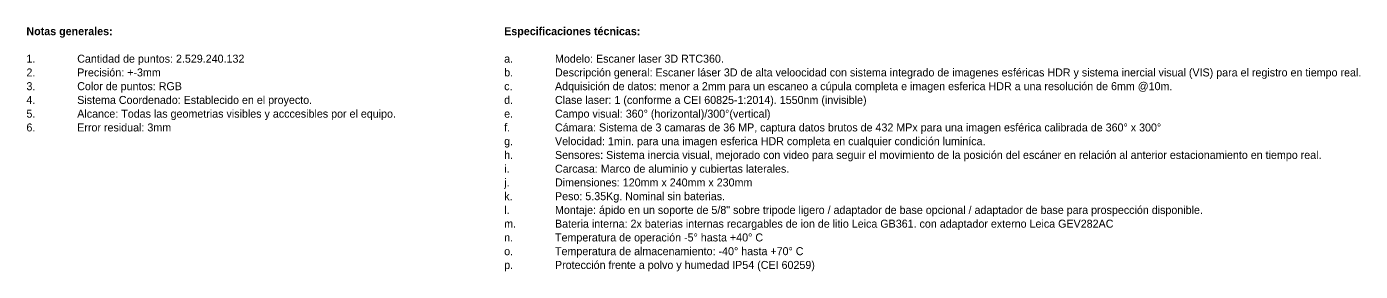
# Model space of a CAD drawing. Header units: centimetres. Extents: x -6751 to 18508, y -134 to 1674.
# Drawn here: x 16841 to 18508, y -134 to 172 of the extents above; entities that cross this region are included whole.
import ezdxf

# ---------------------------------------------------------------- set-up
doc = ezdxf.new("R2010")
doc.units = ezdxf.units.CM
doc.layers.add('G-ANNO-TEXT', color=7, linetype='Continuous', lineweight=9)
doc.styles.add('Century Gothic_4', font='GOTHIC.TTF', dxfattribs={"height": 10})
doc.styles.add('Century Gothic_B', font='GOTHICB.TTF', dxfattribs={"height": 10})

msp = doc.modelspace()

# ---------------------------------------------------------------- texts
at = {"layer": 'G-ANNO-TEXT', "char_height": 10, "attachment_point": 1}
for s, insert, width, style in [('Notas generales:', (16840.463, 171.727), 141.49784, 'Century Gothic_B'), ('Especificaciones técnicas:', (17437.645, 171.727), 222.86912, 'Century Gothic_B'), ('1.', (16840.463, 137.332), 76.96958, 'Century Gothic_4'), ('Cantidad de puntos: 2.529.240.132', (16903.963, 137.332), 287.40497, 'Century Gothic_4'), ('a.', (17437.645, 137.332), 76.96958, 'Century Gothic_4'), ('Modelo: Escaner laser 3D RTC360.', (17501.145, 137.332), 280.59062, 'Century Gothic_4'), ('2.', (16840.463, 120.134), 76.96958, 'Century Gothic_4'), ('Precisión: +-3mm', (16903.963, 120.134), 141.097, 'Century Gothic_4'), ('b.', (17437.645, 120.134), 76.96958, 'Century Gothic_4'), ('Descripción general: Escaner láser 3D de alta veloocidad con sistema integrado de imagenes esféricas HDR y sistema inercial visual (VIS) para el registro en tiempo real.', (17501.145, 120.134), 1407.36241, 'Century Gothic_4'), ('3.', (16840.463, 102.936), 76.96958, 'Century Gothic_4'), ('Color de puntos: RGB', (16903.963, 102.936), 178.37547, 'Century Gothic_4'), ('c.', (17437.645, 102.936), 76.96958, 'Century Gothic_4'), ('Adquisición de datos: menor a 2mm para un escaneo a cúpula completa e imagen esferica HDR a una resolución de 6mm @10m.', (17501.145, 102.936), 1094.30344, 'Century Gothic_4'), ('4.', (16840.463, 85.738), 76.96958, 'Century Gothic_4'), ('Sistema Coordenado: Establecido en el proyecto.', (16903.963, 85.738), 416.47666, 'Century Gothic_4'), ('d.', (17437.645, 85.738), 76.96958, 'Century Gothic_4'), ('Clase laser: 1 (conforme a CEI 60825-1:2014). 1550nm (invisible)', (17501.145, 85.738), 525.907, 'Century Gothic_4'), ('5.', (16840.463, 68.54), 76.96958, 'Century Gothic_4'), ('Alcance: Todas las geometrias visibles y acccesibles por el equipo.', (16903.963, 68.54), 557.9745, 'Century Gothic_4'), ('Campo visual: 360° (horizontal)/300°(vertical)', (17501.145, 68.54), 376.79312, 'Century Gothic_4'), ('6.', (16840.463, 51.342), 76.96958, 'Century Gothic_4'), ('Error residual: 3mm', (16903.963, 51.342), 156.72991, 'Century Gothic_4'), ('f.', (17437.645, 51.342), 76.96958, 'Century Gothic_4'), ('e.', (17437.645, 68.54), 76.96958, 'Century Gothic_4'), ('Cámara: Sistema de 3 camaras de 36 MP, captura datos brutos de 432 MPx para una imagen esférica calibrada de 360° x 300°', (17501.145, 51.342), 1064.641, 'Century Gothic_4'), ('Velocidad: 1min. para una imagen esferica HDR completa en cualquier condición luminíca.', (17501.145, 34.144), 771.22337, 'Century Gothic_4'), ('g.', (17437.645, 34.144), 76.96958, 'Century Gothic_4'), ('h.', (17437.645, 16.946), 76.96958, 'Century Gothic_4'), ('Sensores: Sistema inercia visual, mejorado con video para seguir el movimiento de la posición del escáner en relación al anterior estacionamiento en tiempo real. ', (17501.145, 16.946), 1360.46369, 'Century Gothic_4'), ('i.', (17437.645, -0.252), 76.96958, 'Century Gothic_4'), ('Carcasa: Marco de aluminio y cubiertas laterales.', (17501.145, -0.252), 416.47666, 'Century Gothic_4'), ('j.', (17437.645, -17.45), 76.96958, 'Century Gothic_4'), ('Dimensiones: 120mm x 240mm x 230mm ', (17501.145, -17.45), 339.9155, 'Century Gothic_4'), ('k.', (17437.645, -34.648), 76.96958, 'Century Gothic_4'), ('Peso: 5.35Kg. Nominal sin baterias.', (17501.145, -34.648), 284.59906, 'Century Gothic_4'), ('l.', (17437.645, -51.845), 76.96958, 'Century Gothic_4'), ('Montaje: ápido en un soporte de 5/8" sobre tripode ligero / adaptador de base opcional / adaptador de base para prospección disponible.', (17501.145, -51.845), 1175.27388, 'Century Gothic_4'), ('m.', (17437.645, -69.043), 76.96958, 'Century Gothic_4'), ('Bateria interna: 2x baterias internas recargables de ion de litio Leica GB361. con adaptador externo Leica GEV282AC', (17501.145, -69.043), 976.05453, 'Century Gothic_4'), ('n.', (17437.645, -86.241), 76.96958, 'Century Gothic_4'), ('Temperatura de operación -5° hasta +40° C', (17501.145, -86.241), 365.16866, 'Century Gothic_4'), ('o.', (17437.645, -103.439), 76.96958, 'Century Gothic_4'), ('Temperatura de almacenamiento: -40° hasta +70° C', (17501.145, -103.439), 438.12222, 'Century Gothic_4'), ('p.', (17437.645, -120.637), 76.96958, 'Century Gothic_4'), ('Protección frente a polvo y humedad IP54 (CEI 60259)', (17501.145, -120.637), 452.95344, 'Century Gothic_4')]:
    msp.add_mtext(s, dxfattribs=dict(at, insert=insert, width=width, style=style))

doc.saveas('drawing.dxf')
